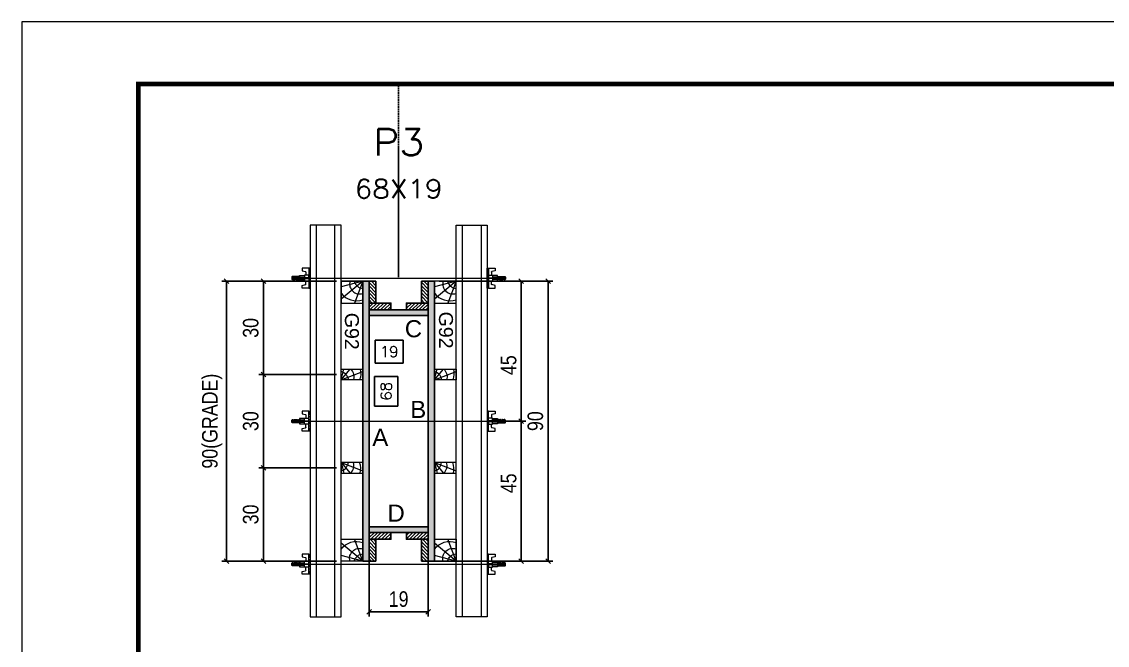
# Model space of a CAD drawing. Extents: x 808 to 7089, y -98 to 17032.
# Drawn here: x 808 to 1507, y 3997 to 4398 of the extents above; entities that cross this region are included whole.
import ezdxf
from ezdxf.enums import TextEntityAlignment as Align

# ---------------------------------------------------------------- set-up
doc = ezdxf.new("R2010")
doc.units = 0
doc.linetypes.add('DASHED', pattern=[0.75, 0.5, -0.25])
doc.linetypes.add('HIDDEN', pattern=[0.375, 0.25, -0.125])
for name, color, linetype in [('CHAPA', 1, 'Continuous'), ('Cota Seção (2x)', 241, 'Continuous'), ('MEIO_PONT', 93, 'Continuous'), ('Painéis', 200, 'Continuous'), ('SARRAFO', 251, 'Continuous'), ('Texto de Titulo', 7, 'Continuous'), ('Texto Qtd Sarr', 242, 'Continuous'), ('TEXTO_GERAL', 7, 'Continuous')]:
    doc.layers.add(name, color=color, linetype=linetype)
for name, color, linetype, lineweight in [('Folhas', 255, 'Continuous', 9), ('Hachura', 251, 'Continuous', 9), ('Madeira', 126, 'Continuous', 18), ('Perfil Metálico', 224, 'Continuous', 18), ('SARRAFO DE PRESSAO', 251, 'DASHED', 9), ('Texto Seção', 7, 'Continuous', 15)]:
    doc.layers.add(name, color=color, linetype=linetype, lineweight=lineweight)
doc.styles.add('ARIAL', font='arial.ttf')
doc.styles.add('COTA TECNICA 2X', font='techl___.ttf', dxfattribs={"height": 10})
doc.styles.add('ROMANS', font='romans.shx')
doc.styles.add('SANSSERIF', font='sas_____.pfb')
doc.dimstyles.new('SECAO PILAR', dxfattribs={"dimtxt": 10, "dimasz": 3, "dimexe": 3, "dimexo": 3, "dimgap": 3, "dimtad": 1, "dimdec": 1, "dimlfac": 0.5, "dimzin": 12, "dimdsep": 46, "dimtxsty": 'COTA TECNICA 2X', "dimblk1": 'OBLIQUE', "dimblk2": 'OBLIQUE', "dimsah": 1, "dimcen": 0.9, "dimclrd": 256, "dimclre": 256, "dimclrt": 256, "dimadec": 1, "dimazin": 3, "dimtfac": 1, "dimtdec": 1, "dimtmove": 0, "dimatfit": 3, "dimfxl": 1, "dimtolj": 1, "dimtzin": 12, "dimarcsym": 0})
doc.dimstyles.new('SECÇÃO 2', dxfattribs={"dimtxt": 7, "dimasz": 6, "dimexe": 0.18, "dimexo": 2, "dimgap": -4, "dimtad": 3, "dimdec": 1, "dimlfac": 0.5, "dimzin": 12, "dimdsep": 46, "dimtxsty": 'ROMANS', "dimblk": 'ARCHTICK', "dimcen": 0.09, "dimse1": 1, "dimse2": 1, "dimsd1": 1, "dimsd2": 1, "dimclrd": 180, "dimclre": 5, "dimclrt": 1, "dimadec": 0, "dimazin": 3, "dimtfac": 1, "dimtdec": 1, "dimtofl": 0, "dimtmove": 0, "dimatfit": 3, "dimldrblk": 'ARCHTICK', "dimfxl": 1, "dimtolj": 1, "dimtzin": 0, "dimarcsym": 0})
pattern_1 = [(135, (-21859.6836, 13554.1009), (-1.12253202, -1.12253202), [])]
pattern_2 = [(135, (-21859.6836, 13355.1009), (-1.12253202, -1.12253202), [])]
pattern_3 = [(45, (10534.6764, 26960.9572), (-1.12253202, 1.12253202), [])]
pattern_4 = [(45, (10534.6764, 26996.9572), (-1.12253202, 1.12253202), [])]

# ---------------------------------------------------------------- blocks, each defined once
blk = doc.blocks.new('titulo1')
at = {"layer": 'Defpoints', "color": 252, "linetype": 'HIDDEN', "ltscale": 2}
blk.add_line((0, 0), (0, 125), dxfattribs=at)
at = {"layer": 'Defpoints', "style": 'ROMANS', "oblique": 15}
blk.add_attdef('FOLHA', text='', height=10, dxfattribs=at).set_placement((0, 15.58), align=Align.MIDDLE_CENTER)
at = {"layer": 'Texto Qtd Sarr', "color": 3, "style": 'ROMANS', "oblique": 15}
for tag, height, p in [('TITULO', 17, (0, 71.45)), ('SEÇÃO', 12, (0, 41.55))]:
    blk.add_attdef(tag, text='', height=height, dxfattribs=at).set_placement(p, align=Align.MIDDLE_CENTER)
blk = doc.blocks.new('*D545')
at = {"layer": 'Cota Seção (2x)', "color": 180, "lineweight": -2, "transparency": 16777216}
for p, q in [((1050.2, 4169.88), (1035.2, 4169.88)), ((1035.2, 4169.88), (1035.2, 4150.88)), ((1050.2, 4150.88), (1050.2, 4169.88)), ((1035.2, 4150.88), (1050.2, 4150.88))]:
    blk.add_line(p, q, dxfattribs=at)
at = {"layer": 'Defpoints', "color": 0, "transparency": 16777216}
for p in [(1031.72, 4209.15), (1031.72, 4073.15), (1054.2, 4073.15)]:
    blk.add_point(p, dxfattribs=at)
at = {"layer": 'Cota Seção (2x)', "color": 1, "transparency": 16777216, "insert": (1042.7, 4160.38), "char_height": 7, "attachment_point": 5, "rotation": 90, "style": 'ROMANS'}
blk.add_mtext('\\A1;68', dxfattribs=at)
blk = doc.blocks.new('_ArchTick')
at = {"color": 0, "linetype": 'ByBlock', "const_width": 0.15}
blk.add_lwpolyline([(-0.5, -0.5), (0.5, 0.5)], dxfattribs=at)
blk = doc.blocks.new('*D546')
at = {"layer": 'Cota Seção (2x)', "color": 180, "lineweight": -2, "transparency": 16777216}
for p, q in [((1053.64, 4193.36), (1035.64, 4193.36)), ((1035.64, 4193.36), (1035.64, 4178.36)), ((1053.64, 4178.36), (1053.64, 4193.36)), ((1035.64, 4178.36), (1053.64, 4178.36))]:
    blk.add_line(p, q, dxfattribs=at)
at = {"layer": 'Defpoints', "color": 0, "transparency": 16777216}
for p in [(1031.72, 4209.15), (1069.72, 4209.15), (1069.72, 4174.36)]:
    blk.add_point(p, dxfattribs=at)
at = {"layer": 'Cota Seção (2x)', "color": 1, "transparency": 16777216, "insert": (1044.64, 4185.86), "char_height": 7, "attachment_point": 5, "style": 'ROMANS'}
blk.add_mtext('\\A1;19', dxfattribs=at)
blk = doc.blocks.new('_Oblique')
at = {"color": 0, "linetype": 'ByBlock', "lineweight": -2}
blk.add_line((-0.5, -0.5), (0.5, 0.5), dxfattribs=at)
blk = doc.blocks.new('*D1687')
at = {"layer": 'Cota Seção (2x)', "lineweight": -2, "transparency": 16777216}
for p, q in [((1031.72, 4066.55), (1031.72, 4015.51)), ((1069.72, 4066.55), (1069.72, 4015.51)), ((1031.72, 4018.51), (1069.72, 4018.51))]:
    blk.add_line(p, q, dxfattribs=at)
at = {"layer": 'Defpoints', "color": 0, "transparency": 16777216}
for p in [(1031.72, 4069.55), (1069.72, 4069.55), (1069.72, 4018.51)]:
    blk.add_point(p, dxfattribs=at)
at = {"layer": 'Cota Seção (2x)', "lineweight": -2, "transparency": 16777216, "xscale": 3, "yscale": 3, "zscale": 3, "rotation": 180}
blk.add_blockref('_Oblique', (1031.72, 4018.51), dxfattribs=at)
at = {"layer": 'Cota Seção (2x)', "lineweight": -2, "transparency": 16777216, "xscale": 3, "yscale": 3, "zscale": 3}
blk.add_blockref('_Oblique', (1069.72, 4018.51), dxfattribs=at)
at = {"layer": 'Cota Seção (2x)', "transparency": 16777216, "insert": (1050.72, 4026.6), "char_height": 10, "attachment_point": 5, "style": 'COTA TECNICA 2X'}
blk.add_mtext('\\A1;19', dxfattribs=at)
blk = doc.blocks.new('*D547')
at = {"layer": 'Cota Seção (2x)', "lineweight": -2, "transparency": 16777216}
for p, q in [((1010.72, 4231.15), (936.95, 4231.15)), ((939.95, 4231.15), (939.95, 4051.15)), ((1010.72, 4051.15), (936.95, 4051.15))]:
    blk.add_line(p, q, dxfattribs=at)
at = {"layer": 'Defpoints', "color": 0, "transparency": 16777216}
for p in [(1013.72, 4231.15), (939.95, 4051.15), (1013.72, 4051.15)]:
    blk.add_point(p, dxfattribs=at)
at = {"layer": 'Cota Seção (2x)', "lineweight": -2, "transparency": 16777216, "xscale": 3, "yscale": 3, "zscale": 3}
for p, rotation in [((939.95, 4231.15), 90), ((939.95, 4051.15), 270)]:
    blk.add_blockref('_Oblique', p, dxfattribs=dict(at, rotation=rotation))
at = {"layer": 'Cota Seção (2x)', "transparency": 16777216, "insert": (930.73, 4141.15), "char_height": 10, "attachment_point": 5, "rotation": 90, "style": 'COTA TECNICA 2X'}
blk.add_mtext('\\A1;90(GRADE)', dxfattribs=at)
blk = doc.blocks.new('*D548')
at = {"layer": 'Cota Seção (2x)', "lineweight": -2, "transparency": 16777216}
for p, q in [((1010.72, 4111.15), (960.79, 4111.15)), ((963.79, 4111.15), (963.79, 4051.15)), ((1010.72, 4051.15), (960.79, 4051.15))]:
    blk.add_line(p, q, dxfattribs=at)
at = {"layer": 'Defpoints', "color": 0, "transparency": 16777216}
for p in [(1013.72, 4111.15), (963.79, 4051.15), (1013.72, 4051.15)]:
    blk.add_point(p, dxfattribs=at)
at = {"layer": 'Cota Seção (2x)', "lineweight": -2, "transparency": 16777216, "xscale": 3, "yscale": 3, "zscale": 3}
for p, rotation in [((963.79, 4111.15), 90), ((963.79, 4051.15), 270)]:
    blk.add_blockref('_Oblique', p, dxfattribs=dict(at, rotation=rotation))
at = {"layer": 'Cota Seção (2x)', "transparency": 16777216, "insert": (955.57, 4081.15), "char_height": 10, "attachment_point": 5, "rotation": 90, "style": 'COTA TECNICA 2X'}
blk.add_mtext('\\A1;30', dxfattribs=at)
blk = doc.blocks.new('*D549')
at = {"layer": 'Cota Seção (2x)', "lineweight": -2, "transparency": 16777216}
for p, q in [((1010.72, 4231.15), (960.79, 4231.15)), ((963.79, 4231.15), (963.79, 4171.15)), ((1010.72, 4171.15), (960.79, 4171.15))]:
    blk.add_line(p, q, dxfattribs=at)
at = {"layer": 'Defpoints', "color": 0, "transparency": 16777216}
for p in [(1013.72, 4231.15), (963.79, 4171.15), (1013.72, 4171.15)]:
    blk.add_point(p, dxfattribs=at)
at = {"layer": 'Cota Seção (2x)', "lineweight": -2, "transparency": 16777216, "xscale": 3, "yscale": 3, "zscale": 3}
for p, rotation in [((963.79, 4231.15), 90), ((963.79, 4171.15), 270)]:
    blk.add_blockref('_Oblique', p, dxfattribs=dict(at, rotation=rotation))
at = {"layer": 'Cota Seção (2x)', "transparency": 16777216, "insert": (955.57, 4201.15), "char_height": 10, "attachment_point": 5, "rotation": 90, "style": 'COTA TECNICA 2X'}
blk.add_mtext('\\A1;30', dxfattribs=at)
blk = doc.blocks.new('*D550')
at = {"layer": 'Cota Seção (2x)', "lineweight": -2, "transparency": 16777216}
for p, q in [((1010.72, 4171.15), (960.79, 4171.15)), ((963.79, 4171.15), (963.79, 4111.15)), ((1010.72, 4111.15), (960.79, 4111.15))]:
    blk.add_line(p, q, dxfattribs=at)
at = {"layer": 'Defpoints', "color": 0, "transparency": 16777216}
for p in [(1013.72, 4171.15), (963.79, 4111.15), (1013.72, 4111.15)]:
    blk.add_point(p, dxfattribs=at)
at = {"layer": 'Cota Seção (2x)', "lineweight": -2, "transparency": 16777216, "xscale": 3, "yscale": 3, "zscale": 3}
for p, rotation in [((963.79, 4171.15), 90), ((963.79, 4111.15), 270)]:
    blk.add_blockref('_Oblique', p, dxfattribs=dict(at, rotation=rotation))
at = {"layer": 'Cota Seção (2x)', "transparency": 16777216, "insert": (955.57, 4141.15), "char_height": 10, "attachment_point": 5, "rotation": 90, "style": 'COTA TECNICA 2X'}
blk.add_mtext('\\A1;30', dxfattribs=at)
blk = doc.blocks.new('*D551')
at = {"layer": 'Cota Seção (2x)', "lineweight": -2, "transparency": 16777216}
for p, q in [((1076.72, 4231.15), (1149.83, 4231.15)), ((1146.83, 4231.15), (1146.83, 4051.15)), ((1076.72, 4051.15), (1149.83, 4051.15))]:
    blk.add_line(p, q, dxfattribs=at)
at = {"layer": 'Defpoints', "color": 0, "transparency": 16777216}
for p in [(1073.72, 4231.15), (1073.72, 4051.15), (1146.83, 4051.15)]:
    blk.add_point(p, dxfattribs=at)
at = {"layer": 'Cota Seção (2x)', "lineweight": -2, "transparency": 16777216, "xscale": 3, "yscale": 3, "zscale": 3}
for p, rotation in [((1146.83, 4231.15), 90), ((1146.83, 4051.15), 270)]:
    blk.add_blockref('_Oblique', p, dxfattribs=dict(at, rotation=rotation))
at = {"layer": 'Cota Seção (2x)', "transparency": 16777216, "insert": (1138.7, 4141.15), "char_height": 10, "attachment_point": 5, "rotation": 90, "style": 'COTA TECNICA 2X'}
blk.add_mtext('\\A1;90', dxfattribs=at)
blk = doc.blocks.new('*D552')
at = {"layer": 'Cota Seção (2x)', "lineweight": -2, "transparency": 16777216}
for p, q in [((1110.72, 4231.15), (1132.63, 4231.15)), ((1129.63, 4231.15), (1129.63, 4141.15)), ((1110.72, 4141.15), (1132.63, 4141.15))]:
    blk.add_line(p, q, dxfattribs=at)
at = {"layer": 'Defpoints', "color": 0, "transparency": 16777216}
for p in [(1107.72, 4231.15), (1107.72, 4141.15), (1129.63, 4141.15)]:
    blk.add_point(p, dxfattribs=at)
at = {"layer": 'Cota Seção (2x)', "lineweight": -2, "transparency": 16777216, "xscale": 3, "yscale": 3, "zscale": 3}
for p, rotation in [((1129.63, 4231.15), 90), ((1129.63, 4141.15), 270)]:
    blk.add_blockref('_Oblique', p, dxfattribs=dict(at, rotation=rotation))
at = {"layer": 'Cota Seção (2x)', "transparency": 16777216, "insert": (1121.52, 4177.15), "char_height": 10, "attachment_point": 5, "rotation": 90, "style": 'COTA TECNICA 2X'}
blk.add_mtext('\\A1;45', dxfattribs=at)
blk = doc.blocks.new('*D553')
at = {"layer": 'Cota Seção (2x)', "lineweight": -2, "transparency": 16777216}
for p, q in [((1110.72, 4141.15), (1132.63, 4141.15)), ((1129.63, 4051.15), (1129.63, 4141.15)), ((1110.72, 4051.15), (1132.63, 4051.15))]:
    blk.add_line(p, q, dxfattribs=at)
at = {"layer": 'Defpoints', "color": 0, "transparency": 16777216}
for p in [(1107.72, 4141.15), (1129.63, 4141.15), (1107.72, 4051.15)]:
    blk.add_point(p, dxfattribs=at)
at = {"layer": 'Cota Seção (2x)', "lineweight": -2, "transparency": 16777216, "xscale": 3, "yscale": 3, "zscale": 3}
for p, rotation in [((1129.63, 4141.15), 90), ((1129.63, 4051.15), 270)]:
    blk.add_blockref('_Oblique', p, dxfattribs=dict(at, rotation=rotation))
at = {"layer": 'Cota Seção (2x)', "transparency": 16777216, "insert": (1121.52, 4101.15), "char_height": 10, "attachment_point": 5, "rotation": 90, "style": 'COTA TECNICA 2X'}
blk.add_mtext('\\A1;45', dxfattribs=at)
blk = doc.blocks.new('C')
at = {"layer": 'Hachura', "color": 0}
for p, q in [((0, 3.22), (0, -3.22)), ((0.45, 3.22), (0, 3.22)), ((0.46, 3.16), (0, 3.16)), ((0.46, 3.05), (0, 3.05)), ((0.46, 2.88), (0, 2.88)), ((0, 2.75), (0, -1.16)), ((0.46, 2.65), (0, 2.65)), ((0.46, 2.23), (0, 2.23)), ((0.46, 1.51), (0, 1.51)), ((0.39, 0.49), (0.17, 0.49)), ((0.45, -3.23), (0.45, 3.22)), ((0.45, 3.22), (2.58, 3.22)), ((1.74, 0.97), (0.45, 0.97)), ((1.45, 0.1), (0.45, 0.1)), ((1.35, 1.94), (1.35, 0.96)), ((2.58, 2.39), (1.47, 2.09)), ((1.74, -0.97), (1.74, 0.97)), ((1.74, 0.97), (1.74, 0.84)), ((1.74, 0.97), (1.74, 0.84)), ((1.74, 0.84), (3.35, 0.84)), ((3.35, 0.45), (1.74, 0.45)), ((2.58, 3.22), (2.58, 2.39)), ((3.32, 0.84), (3.32, -0.84)), ((3.35, 0.84), (3.35, -0.84)), ((3.68, 0.45), (3.35, 0.45)), ((3.84, -0.52), (3.35, 0.45)), ((3.35, 0.06), (3.67, -0.57)), ((3.68, 0.45), (4.16, -0.52)), ((3.72, 0.5), (4.25, -0.57)), ((4.37, -0.55), (3.83, 0.53)), ((4.15, 0.45), (3.93, 0.45)), ((4.42, -0.52), (3.93, 0.45)), ((4.15, 0.45), (4.26, 0.45)), ((4.26, 0.45), (4.74, -0.52)), ((4.3, 0.5), (4.83, -0.57)), ((4.95, -0.55), (4.41, 0.53)), ((4.51, 0.45), (4.84, 0.45)), ((5, -0.52), (4.51, 0.45)), ((4.84, 0.45), (5.32, -0.52)), ((4.88, 0.5), (5.41, -0.57)), ((5.53, -0.55), (4.99, 0.53)), ((5.58, -0.52), (5.09, 0.45)), ((5.42, 0.45), (5.09, 0.45)), ((5.58, -0.52), (5.09, 0.45)), ((5.42, 0.45), (5.74, -0.19)), ((5.46, 0.5), (5.74, -0.07)), ((5.74, 0.19), (5.57, 0.53)), ((5.74, 0.32), (5.68, 0.45)), ((5.68, 0.45), (5.74, 0.45)), ((5.74, 0.45), (5.9, 0.29)), ((5.74, 0.45), (5.74, -0.52)), ((5.9, -0.36), (5.9, 0.29)), ((0.45, 0), (0, 0)), ((0.46, -1.52), (0, -1.52)), ((0.46, -2.23), (0, -2.23)), ((0.46, -2.65), (0, -2.65)), ((0.46, -2.88), (0, -2.88)), ((0.46, -3.05), (0, -3.05)), ((0.46, -3.16), (0, -3.16)), ((0, -3.22), (2.57, -3.22)), ((0.08, -0.48), (0.29, -0.48)), ((0.29, -0.48), (0.4, -0.48)), ((0.45, 0), (0.45, -0.97)), ((0.45, -0.16), (1.45, -0.16)), ((0.45, -0.65), (0.45, -0.32)), ((0.45, -3.23), (0.45, -0.65)), ((0.45, -0.97), (1.74, -0.97)), ((1.35, -1.94), (1.35, -0.97)), ((2.58, -2.39), (1.47, -2.1)), ((3.35, -0.32), (1.74, -0.32)), ((3.35, -0.84), (1.74, -0.84)), ((2.58, -3.23), (2.58, -2.39)), ((3.35, -0.07), (3.58, -0.52)), ((3.35, -0.52), (3.58, -0.52)), ((3.84, -0.52), (4.16, -0.52)), ((4.42, -0.52), (4.74, -0.52)), ((4.63, -0.52), (4.74, -0.52)), ((5, -0.52), (5.32, -0.52)), ((5.58, -0.52), (5.74, -0.52)), ((5.74, -0.52), (5.9, -0.36)), ((5.74, -0.52), (5.74, -0.52))]:
    blk.add_line(p, q, dxfattribs=at)
for centre, radius, start, end in [((1.52, 1.94), 0.161, 104.7436, 180), ((1.44, -0.03), 0.129, 272.695, 87.305), ((3.81, 0.39), 0.143, 25.5688, 154.4312), ((4.39, 0.39), 0.143, 25.5688, 154.4312), ((4.97, 0.39), 0.143, 25.5688, 154.4312), ((5.55, 0.39), 0.143, 25.5688, 154.4312), ((0.17, -0.37), 0.174, 221.744, 317.8592), ((1.52, -1.94), 0.161, 180, 255.2564), ((3.71, -0.4), 0.174, 222.1408, 318.256), ((4.29, -0.4), 0.174, 222.1408, 318.256), ((4.87, -0.4), 0.174, 222.1408, 318.256), ((5.45, -0.4), 0.174, 222.1408, 318.256), ((5.61, -0.4), 0.174, 317.8592, 318.256)]:
    blk.add_arc(centre, radius, start, end, dxfattribs=at)
blk = doc.blocks.new('PONTALETE')
at = {"layer": 'Madeira'}
for q in [(2.71, 7), (7, 5.76), (7, 1.74)]:
    blk.add_line((0, 0), q, dxfattribs=at)
blk.add_lwpolyline([(0, 0), (7, 0), (7, 7), (0, 7)], close=True, dxfattribs=at)
for centre, radius, start, end in [((2.04, 0.06), 6.23, 37.2818, 109.0913), ((1.09, 0.9), 3.19, 343.603, 109.9847), ((-0.21, -0.78), 3.09, 14.6322, 86.0383)]:
    blk.add_arc(centre, radius, start, end, dxfattribs=at)
blk = doc.blocks.new('MEIO PONTALETE')
at = {"layer": 'Madeira'}
for q in [(2.71, 7), (3.5, 2.88), (3.5, 0.87)]:
    blk.add_line((0, 0), q, dxfattribs=at)
blk.add_lwpolyline([(0, 0), (3.5, 0), (3.5, 7), (0, 7)], close=True, dxfattribs=at)
for centre, radius, start, end in [((2.04, 0.06), 6.23, 76.4499, 109.0913), ((1.09, 0.9), 3.19, 40.9063, 109.9847), ((-0.21, -0.78), 3.09, 14.6322, 86.0383)]:
    blk.add_arc(centre, radius, start, end, dxfattribs=at)
blk = doc.blocks.new('9999999999')
at = {"layer": 'Folhas'}
blk.add_lwpolyline([(98138.98, 34190.21), (99623.98, 34190.21), (99623.98, 35240.21), (98138.98, 35240.21)], close=True, dxfattribs=at)
at = {"layer": 'Folhas', "color": 30, "const_width": 3}
blk.add_lwpolyline([(98213.98, 34230.21), (99583.98, 34230.21), (99583.98, 35200.21), (98213.98, 35200.21)], close=True, dxfattribs=at)

msp = doc.modelspace()

# ---------------------------------------------------------------- hatches: boundary and pattern name
at = {"layer": 'Hachura'}
h = msp.add_hatch(color=256, dxfattribs=at)
h.dxf.hatch_style = 1
h.paths.add_polyline_path([(1031.72, 4051.15), (1027.72, 4051.15), (1027.72, 4231.15), (1031.72, 4231.15)])
h = msp.add_hatch(color=256, dxfattribs=at)
h.dxf.hatch_style = 1
h.paths.add_polyline_path([(1031.72, 4051.15), (1027.72, 4051.15), (1027.72, 4231.15), (1031.72, 4231.15)])
h = msp.add_hatch(dxfattribs=at)
h.set_pattern_fill('ANSI31', color=256, scale=0.5, angle=90, style=0)
h.set_pattern_definition(pattern_2)
h.paths.add_polyline_path([(1031.72, 4217.15), (1036.12, 4217.15), (1036.12, 4231.15), (1031.72, 4231.15)])
h = msp.add_hatch(dxfattribs=at)
h.set_pattern_fill('ANSI31', color=256, scale=0.5, angle=90, style=0)
h.set_pattern_definition(pattern_2)
h.paths.add_polyline_path([(1069.72, 4217.15), (1065.32, 4217.15), (1065.32, 4231.15), (1069.72, 4231.15)])
h = msp.add_hatch(color=256, dxfattribs=at)
h.dxf.hatch_style = 1
h.paths.add_polyline_path([(1069.72, 4051.15), (1073.72, 4051.15), (1073.72, 4231.15), (1069.72, 4231.15)])
h = msp.add_hatch(color=256, dxfattribs=at)
h.dxf.hatch_style = 1
h.paths.add_polyline_path([(1069.72, 4051.15), (1073.72, 4051.15), (1073.72, 4231.15), (1069.72, 4231.15)])
h = msp.add_hatch(dxfattribs=at)
h.set_pattern_fill('ANSI31', color=256, scale=0.5, style=0)
h.set_pattern_definition(pattern_4)
h.paths.add_polyline_path([(1045.72, 4212.75), (1045.72, 4217.15), (1031.72, 4217.15), (1031.72, 4212.75)])
h = msp.add_hatch(color=256, dxfattribs=at)
h.dxf.hatch_style = 1
h.paths.add_polyline_path([(1031.72, 4212.75), (1031.72, 4209.15), (1069.72, 4209.15), (1069.72, 4212.75)])
h = msp.add_hatch(color=256, dxfattribs=at)
h.dxf.hatch_style = 1
h.paths.add_polyline_path([(1031.72, 4212.75), (1031.72, 4209.15), (1069.72, 4209.15), (1069.72, 4212.75)])
h = msp.add_hatch(dxfattribs=at)
h.set_pattern_fill('ANSI31', color=256, scale=0.5, style=0)
h.set_pattern_definition(pattern_4)
h.paths.add_polyline_path([(1055.72, 4212.75), (1055.72, 4217.15), (1069.72, 4217.15), (1069.72, 4212.75)])
h = msp.add_hatch(color=256, dxfattribs=at)
h.dxf.hatch_style = 1
h.paths.add_polyline_path([(1031.72, 4073.15), (1031.72, 4069.55), (1069.72, 4069.55), (1069.72, 4073.15)])
h = msp.add_hatch(color=256, dxfattribs=at)
h.dxf.hatch_style = 1
h.paths.add_polyline_path([(1031.72, 4073.15), (1031.72, 4069.55), (1069.72, 4069.55), (1069.72, 4073.15)])
h = msp.add_hatch(dxfattribs=at)
h.set_pattern_fill('ANSI31', color=256, scale=0.5, style=0)
h.set_pattern_definition(pattern_3)
h.paths.add_polyline_path([(1045.72, 4069.55), (1045.72, 4065.15), (1031.72, 4065.15), (1031.72, 4069.55)])
h = msp.add_hatch(dxfattribs=at)
h.set_pattern_fill('ANSI31', color=256, scale=0.5, style=0)
h.set_pattern_definition(pattern_3)
h.paths.add_polyline_path([(1055.72, 4069.55), (1055.72, 4065.15), (1069.72, 4065.15), (1069.72, 4069.55)])
h = msp.add_hatch(dxfattribs=at)
h.set_pattern_fill('ANSI31', color=256, scale=0.5, angle=90, style=0)
h.set_pattern_definition(pattern_1)
h.paths.add_polyline_path([(1031.72, 4065.15), (1036.12, 4065.15), (1036.12, 4051.15), (1031.72, 4051.15)])
h = msp.add_hatch(dxfattribs=at)
h.set_pattern_fill('ANSI31', color=256, scale=0.5, angle=90, style=0)
h.set_pattern_definition(pattern_1)
h.paths.add_polyline_path([(1069.72, 4065.15), (1065.32, 4065.15), (1065.32, 4051.15), (1069.72, 4051.15)])

# ---------------------------------------------------------------- linework, layer by layer
at = {"layer": 'CHAPA'}
for points in [[(1031.72, 4051.15), (1027.72, 4051.15), (1027.72, 4231.15), (1031.72, 4231.15)], [(1031.72, 4051.15), (1027.72, 4051.15), (1027.72, 4231.15), (1031.72, 4231.15)], [(1069.72, 4051.15), (1073.72, 4051.15), (1073.72, 4231.15), (1069.72, 4231.15)], [(1069.72, 4051.15), (1073.72, 4051.15), (1073.72, 4231.15), (1069.72, 4231.15)], [(1031.72, 4212.75), (1031.72, 4209.15), (1069.72, 4209.15), (1069.72, 4212.75)], [(1031.72, 4212.75), (1031.72, 4209.15), (1069.72, 4209.15), (1069.72, 4212.75)], [(1031.72, 4073.15), (1031.72, 4069.55), (1069.72, 4069.55), (1069.72, 4073.15)], [(1031.72, 4073.15), (1031.72, 4069.55), (1069.72, 4069.55), (1069.72, 4073.15)]]:
    msp.add_lwpolyline(points, close=True, dxfattribs=at)
at = {"layer": 'Hachura'}
for p, q in [((982.92, 4233.15), (1114.72, 4233.16)), ((982.92, 4141.15), (1114.72, 4141.14)), ((982.92, 4049.15), (1114.72, 4049.14))]:
    msp.add_line(p, q, dxfattribs=at)
at = {"layer": 'Madeira'}
for points in [[(1027.72, 4051.15), (1013.72, 4051.15), (1013.72, 4231.15), (1027.72, 4231.15)], [(1073.72, 4051.15), (1087.72, 4051.15), (1087.72, 4231.15), (1073.72, 4231.15)]]:
    msp.add_lwpolyline(points, close=True, dxfattribs=at)
at = {"layer": 'Painéis'}
msp.add_lwpolyline([(1069.72, 4209.15), (1031.72, 4209.15), (1031.72, 4073.15), (1069.72, 4073.15)], close=True, dxfattribs=at)
at = {"layer": 'Perfil Metálico'}
for points in [[(993.72, 4015.15), (1013.72, 4015.15), (1013.72, 4267.15), (993.72, 4267.15)], [(1009.72, 4267.15), (997.72, 4267.15), (997.72, 4015.15), (1009.72, 4015.15)], [(1107.72, 4015.15), (1087.72, 4015.15), (1087.72, 4267.15), (1107.72, 4267.15)], [(1091.72, 4267.15), (1103.72, 4267.15), (1103.72, 4015.15), (1091.72, 4015.15)]]:
    msp.add_lwpolyline(points, close=True, dxfattribs=at)
at = {"layer": 'SARRAFO'}
for points in [[(1036.12, 4231.15), (1036.12, 4217.15), (1031.72, 4217.15), (1031.72, 4231.15)], [(1065.32, 4231.15), (1065.32, 4217.15), (1069.72, 4217.15), (1069.72, 4231.15)], [(1031.72, 4217.15), (1045.72, 4217.15), (1045.72, 4212.75), (1031.72, 4212.75)], [(1069.72, 4217.15), (1055.72, 4217.15), (1055.72, 4212.75), (1069.72, 4212.75)], [(1031.72, 4065.15), (1045.72, 4065.15), (1045.72, 4069.55), (1031.72, 4069.55)], [(1069.72, 4065.15), (1055.72, 4065.15), (1055.72, 4069.55), (1069.72, 4069.55)], [(1036.12, 4051.15), (1036.12, 4065.15), (1031.72, 4065.15), (1031.72, 4051.15)], [(1065.32, 4051.15), (1065.32, 4065.15), (1069.72, 4065.15), (1069.72, 4051.15)]]:
    msp.add_lwpolyline(points, close=True, dxfattribs=at)

# ---------------------------------------------------------------- block references
at = {"layer": 'Hachura', "linetype": 'Continuous', "yscale": 2, "zscale": 2}
for p, xscale, rotation in [((993.72, 4233.15), 2, 179.9999999999999), ((1107.72, 4233.15), -2, 180)]:
    msp.add_blockref('C', p, dxfattribs=dict(at, xscale=xscale, rotation=rotation))
for p, xscale in [((993.72, 4141.15), -2), ((1107.72, 4141.15), 2), ((993.72, 4049.15), -2), ((1107.72, 4049.15), 2)]:
    msp.add_blockref('C', p, dxfattribs=dict(at, xscale=xscale))
at = {"layer": 'MEIO_PONT'}
for name, p, xscale, yscale, zscale, rotation in [('PONTALETE', (1027.72, 4231.15), 2, 2, 2, 179.9999999999999), ('PONTALETE', (1087.72, 4231.15), 2, 2, 2, 179.9999999999999), ('MEIO PONTALETE', (1013.72, 4167.65), -1.999999997962732, 1.999999997962732, 1.999999997962732, 270), ('MEIO PONTALETE', (1073.72, 4167.65), -1.999999997962732, 1.999999997962732, 1.999999997962732, 270), ('MEIO PONTALETE', (1013.72, 4114.65), 1.999999997962732, 1.999999997962732, 1.999999997962732, 270), ('MEIO PONTALETE', (1073.72, 4114.65), 1.999999997962732, 1.999999997962732, 1.999999997962732, 270)]:
    msp.add_blockref(name, p, dxfattribs=dict(at, xscale=xscale, yscale=yscale, zscale=zscale, rotation=rotation))
at = {"layer": 'MEIO_PONT', "xscale": -2, "yscale": 2, "zscale": 2}
for p in [(1027.72, 4051.15), (1087.72, 4051.15)]:
    msp.add_blockref('PONTALETE', p, dxfattribs=at)
at = {"layer": 'SARRAFO DE PRESSAO', "color": 6, "linetype": 'ByBlock'}
msp.add_blockref('9999999999', (-97330.81, -30842.05), dxfattribs=at)
at = {"layer": 'Texto Seção'}
ref = msp.add_blockref('titulo1', (1050.72, 4233.15), dxfattribs=at)
ref.add_attrib('TITULO', 'P3', dxfattribs={"layer": 'Texto de Titulo', "color": 7, "height": 17, "style": 'ROMANS', "width": 1.1}).set_placement((1050.72, 4320.65), align=Align.MIDDLE_CENTER)
ref.add_attrib('SEÇÃO', '68X19', dxfattribs={"layer": 'Texto de Titulo', "color": 7, "height": 12, "style": 'ROMANS', "width": 1.1}).set_placement((1050.72, 4290.65), align=Align.MIDDLE_CENTER)

# ---------------------------------------------------------------- texts
at = {"layer": 'TEXTO_GERAL', "color": 0, "linetype": 'Continuous', "style": 'SANSSERIF'}
for p in [(1020.63, 4210.88), (1081.18, 4211.63)]:
    msp.add_text('G92', height=9, rotation=270, dxfattribs=at).set_placement(p, align=Align.MIDDLE_LEFT)
at = {"layer": 'TEXTO_GERAL', "style": 'ARIAL'}
for s, p in [('C', (1060.23, 4200.62)), ('B', (1063.33, 4148.7)), ('A', (1038.91, 4130.73)), ('D', (1049.11, 4081.98))]:
    msp.add_text(s, height=11, dxfattribs=at).set_placement(p, align=Align.MIDDLE_CENTER)

# ---------------------------------------------------------------- dimensions: what is measured, and where the dimension line sits
at = {"layer": 'Cota Seção (2x)', "color": 241}
dim = msp.add_linear_dim(base=(939.95, 4051.15), p1=(1013.72, 4231.15), p2=(1013.72, 4051.15), angle=270, text='<>(GRADE)', dimstyle='SECAO PILAR', dxfattribs=at)
dim.commit()
dim.dimension.update_dxf_attribs({"geometry": '*D547', "text_midpoint": (930.73, 4141.15)})
for base, p1, p2, picture, middle in [((963.79, 4171.15), (1013.72, 4231.15), (1013.72, 4171.15), '*D549', (955.57, 4201.15)), ((1146.83, 4051.15), (1073.72, 4231.15), (1073.72, 4051.15), '*D551', (1138.7, 4141.15)), ((963.79, 4111.15), (1013.72, 4171.15), (1013.72, 4111.15), '*D550', (955.57, 4141.15)), ((963.79, 4051.15), (1013.72, 4111.15), (1013.72, 4051.15), '*D548', (955.57, 4081.15))]:
    dim = msp.add_linear_dim(base=base, p1=p1, p2=p2, angle=270, dimstyle='SECAO PILAR', dxfattribs=at)
    dim.commit()
    dim.dimension.update_dxf_attribs({"geometry": picture, "text_midpoint": middle})
for base, p1, p2, angle, dimstyle, picture, middle in [((1129.63, 4141.15), (1107.72, 4231.15), (1107.72, 4141.15), 270, 'SECAO PILAR', '*D552', (1129.63, 4177.15)), ((1054.2, 4073.15), (1031.72, 4209.15), (1031.72, 4073.15), 270, 'SECÇÃO 2', '*D545', (1054.2, 4160.38)), ((1129.63, 4141.15), (1107.72, 4051.15), (1107.72, 4141.15), 90, 'SECAO PILAR', '*D553', (1129.63, 4101.15))]:
    dim = msp.add_linear_dim(base=base, p1=p1, p2=p2, angle=angle, dimstyle=dimstyle, dxfattribs=at)
    dim.commit()
    dim.dimension.update_dxf_attribs({"geometry": picture, "text_midpoint": middle, "dimtype": 160})
dim = msp.add_linear_dim(base=(1069.72, 4174.36), p1=(1031.72, 4209.15), p2=(1069.72, 4209.15), dimstyle='SECÇÃO 2', dxfattribs=at)
dim.commit()
dim.dimension.update_dxf_attribs({"geometry": '*D546', "text_midpoint": (1044.64, 4174.36), "dimtype": 160})
dim = msp.add_linear_dim(base=(1069.72, 4018.51), p1=(1031.72, 4069.55), p2=(1069.72, 4069.55), dimstyle='SECAO PILAR', dxfattribs=at)
dim.commit()
dim.dimension.update_dxf_attribs({"geometry": '*D1687', "text_midpoint": (1050.72, 4026.6)})

doc.saveas('drawing.dxf')
